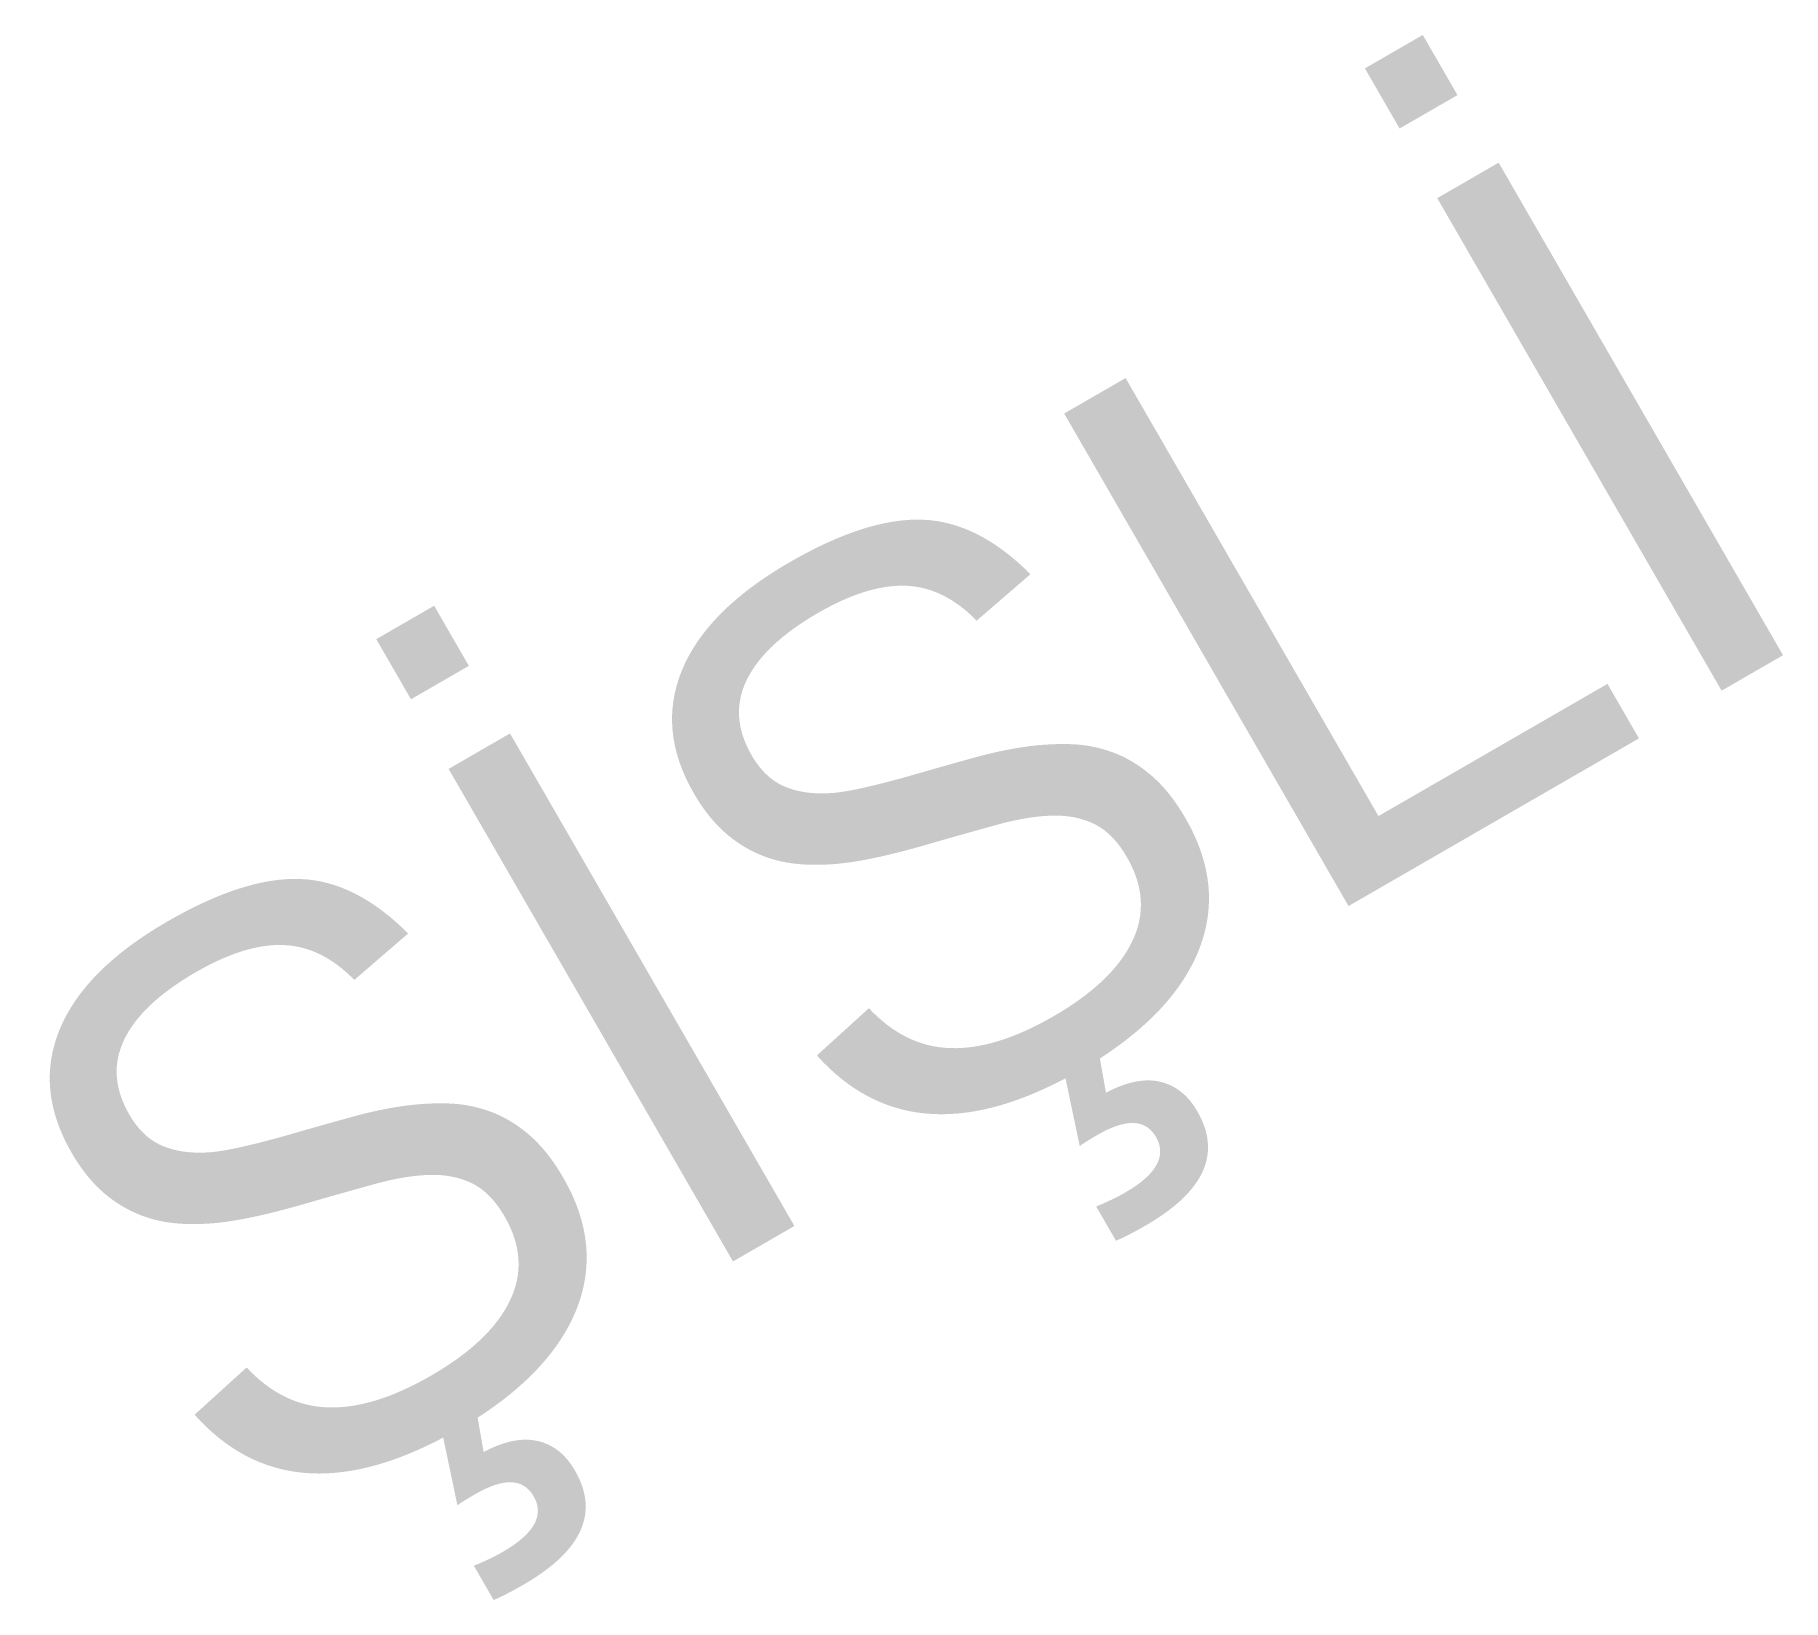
# Model space of a CAD drawing. Extents: x 422599.13 to 422606.81, y 4448099.78 to 4448106.66.
import ezdxf

# ---------------------------------------------------------------- set-up
doc = ezdxf.new("R2010")
doc.units = 0

msp = doc.modelspace()

# ---------------------------------------------------------------- texts
at = {"layer": 'YAZILAR'}
msp.add_text('ŞİŞLİ', height=2.5, rotation=30, dxfattribs=at).set_placement((422600, 4448100))

doc.saveas('drawing.dxf')
